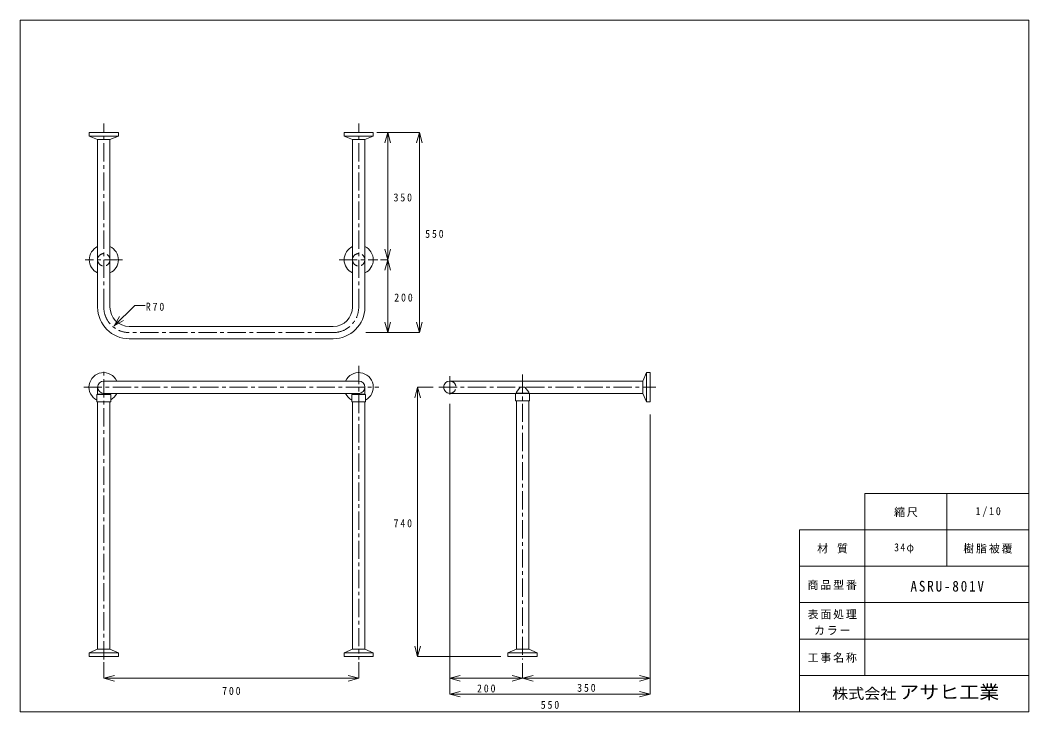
# Model space of a CAD drawing. Units: millimetres, scale not verified. Extents: x -1392 to 1378, y -898 to 1002.
import ezdxf
from ezdxf.enums import TextEntityAlignment as Align

# ---------------------------------------------------------------- set-up
doc = ezdxf.new("R2010")
doc.units = ezdxf.units.MM
doc.header["$LTSCALE"] = 10
doc.linetypes.add('CHAIN1', pattern=[8, 5, -1, 1, -1])
doc.linetypes.add('DASHED2', pattern=[3, 2, -1])
doc.layers.add('0-9_外形線1000', color=7, linetype='Continuous', lineweight=9)
doc.styles.add('ＭＳ ゴシック', font='')
doc.styles.get('ＭＳ ゴシック').set_extended_font_data('MS Gothic')

msp = doc.modelspace()

# ---------------------------------------------------------------- linework, layer by layer
at = {"layer": '0-9_外形線1000', "color": 5, "linetype": 'CHAIN1', "lineweight": 18}
for p, q in [((-1162.6, 213.81), (-1162.6, 718.48)), ((-462.6, 213.81), (-462.6, 718.48)), ((-1111.11, 343.81), (-1213.69, 343.81)), ((-516.7, 343.81), (-409.92, 343.81)), ((-532.6, 143.81), (-1092.6, 143.81)), ((-1162.6, -754.11), (-1162.6, 44.97)), ((-462.6, 52.08), (-462.6, -754.11)), ((-12.6, 28.25), (-12.6, -754.11)), ((-212.6, 23.81), (-212.6, -36.19)), ((-1217.86, -6.19), (-407.1, -6.19)), ((-242.6, -6.19), (353.29, -6.19))]:
    msp.add_line(p, q, dxfattribs=at)
at = {"layer": '0-9_外形線1000'}
for p, q in [((-1122.6, 693.81), (-1122.6, 683.81)), ((-422.6, 693.81), (-422.6, 683.81)), ((-1179.6, 213.81), (-1179.6, 673.81)), ((-1145.6, 213.81), (-1145.6, 673.81)), ((-479.6, 213.81), (-479.6, 673.81)), ((-445.6, 213.81), (-445.6, 673.81)), ((-532.6, 160.81), (-1092.6, 160.81)), ((-532.6, 126.81), (-1092.6, 126.81)), ((-1162.6, 10.81), (-462.6, 10.81)), ((-212.6, 10.81), (317.4, 10.81)), ((-1181.6, -26.94), (-1181.6, -45.69)), ((-1181.53, -26.69), (-1143.67, -26.69)), ((-1179.8, -25.34), (-1181.4, -26.54)), ((-1145.52, -25.31), (-1179.75, -25.31)), ((-1179.6, -24.94), (-1179.6, -6.19)), ((-1179.6, -24.94), (-1179.6, -23.36)), ((-1162.6, -23.19), (-462.6, -23.19)), ((-1145.6, -23.19), (-1145.6, -25.04)), ((-1145.6, -23.19), (-1145.6, -25.04)), ((-1145.38, -25.45), (-1143.81, -26.54)), ((-1143.6, -26.95), (-1143.6, -45.69)), ((-481.6, -26.94), (-481.6, -45.69)), ((-481.53, -26.69), (-443.67, -26.69)), ((-479.8, -25.34), (-481.4, -26.54)), ((-445.52, -25.31), (-479.75, -25.31)), ((-479.6, -23.19), (-479.6, -24.94)), ((-479.6, -24.94), (-479.6, -23.36)), ((-445.6, -6.19), (-445.6, -25.04)), ((-445.6, -23.19), (-445.6, -25.04)), ((-445.6, -23.19), (-445.6, -25.04)), ((-445.6, -25.04), (-445.6, -23.36)), ((-445.38, -25.45), (-443.81, -26.54)), ((-443.6, -26.95), (-443.6, -45.69)), ((-212.6, -23.19), (-30.93, -23.19)), ((-31.6, -23.94), (-31.6, -42.69)), ((-31.53, -23.69), (6.33, -23.69)), ((-29.8, -22.34), (-31.4, -23.54)), ((4.48, -22.31), (-29.75, -22.31)), ((-29.6, -21.94), (-29.6, -20.36)), ((-18.75, -6.38), (-29.49, -20.05)), ((-18.35, -6.19), (-6.84, -6.19)), ((-6.45, -6.38), (4.3, -20.05)), ((4.4, -22.04), (4.4, -20.36)), ((4.62, -22.45), (6.19, -23.54)), ((5.68, -23.19), (317.4, -23.19)), ((6.4, -23.95), (6.4, -42.69)), ((-1180.6, -46.69), (-1144.6, -46.69)), ((-1179.6, -726.19), (-1179.6, -46.69)), ((-1145.6, -726.19), (-1145.6, -46.69)), ((-480.6, -46.69), (-444.6, -46.69)), ((-479.6, -46.69), (-479.6, -726.19)), ((-445.6, -46.69), (-445.6, -726.19)), ((-30.6, -43.69), (5.4, -43.69)), ((-29.6, -43.69), (-29.6, -726.19)), ((4.4, -43.69), (4.4, -726.19)), ((337.4, -46.19), (327.4, -46.19)), ((927.72, -297.97), (927.72, -797.97)), ((927.72, -297.97), (1377.72, -297.97)), ((1152.72, -297.97), (1152.72, -497.97)), ((747.72, -497.97), (1377.72, -497.97)), ((747.72, -597.97), (1377.72, -597.97)), ((747.72, -697.97), (1377.72, -697.97)), ((-1202.6, -746.19), (-1202.6, -736.19)), ((-502.6, -746.19), (-502.6, -736.19)), ((-52.6, -746.19), (-52.6, -736.19)), ((747.72, -797.97), (1377.72, -797.97))]:
    msp.add_line(p, q, dxfattribs=at)
at = {"layer": '0-9_外形線1000', "color": 3}
for p, q in [((-382.68, 693.81), (-390.45, 664.83)), ((-382.68, 343.81), (-382.68, 693.81)), ((-382.68, 693.81), (-374.92, 664.83)), ((-295.86, 693.81), (-303.62, 664.83)), ((-295.86, 143.81), (-295.86, 693.81)), ((-295.86, 693.81), (-288.09, 664.83)), ((-382.68, 343.81), (-390.45, 372.79)), ((-382.68, 343.81), (-374.92, 372.79)), ((-382.68, 343.81), (-402.6, 343.81)), ((-382.68, 343.81), (-390.45, 314.83)), ((-382.68, 143.81), (-382.68, 343.81)), ((-382.68, 343.81), (-374.92, 314.83)), ((-1077.68, 218.61), (-1134.05, 162.24)), ((-1077.68, 218.61), (-1048.87, 218.61)), ((-1134.05, 162.24), (-1119.05, 188.22)), ((-1134.05, 162.24), (-1108.07, 177.24)), ((-382.68, 143.81), (-390.45, 172.79)), ((-382.68, 143.81), (-374.92, 172.79)), ((-295.86, 143.81), (-303.62, 172.79)), ((-295.86, 143.81), (-288.09, 172.79)), ((-382.68, 143.81), (-442.6, 143.81)), ((-295.86, 143.81), (-382.68, 143.81)), ((-300.96, -6.19), (-308.73, -35.17)), ((-300.96, -746.19), (-300.96, -6.19)), ((-300.96, -6.19), (-293.2, -35.17)), ((-300.96, -6.19), (-258.51, -6.19)), ((-212.6, -805.61), (-212.6, -51.61)), ((-300.96, -746.19), (-308.73, -717.21)), ((-300.96, -746.19), (-293.2, -717.21)), ((-300.96, -746.19), (-72.6, -746.19)), ((-1162.6, -805.61), (-1162.6, -761.76)), ((-462.6, -805.61), (-462.6, -761.76)), ((-12.6, -805.61), (-12.6, -764.67)), ((-1162.6, -805.61), (-1133.62, -797.85)), ((-462.6, -805.61), (-491.57, -797.85)), ((-212.6, -805.61), (-183.62, -797.85)), ((-12.6, -805.61), (-41.57, -797.85)), ((-12.6, -805.61), (16.38, -797.85)), ((337.4, -805.61), (308.43, -797.85)), ((-1162.6, -805.61), (-462.6, -805.61)), ((-1162.6, -805.61), (-1133.62, -813.38)), ((-462.6, -805.61), (-491.57, -813.38)), ((-212.6, -805.61), (-12.6, -805.61)), ((-212.6, -805.61), (-183.62, -813.38)), ((-212.6, -849.44), (-212.6, -805.61)), ((-12.6, -805.61), (-41.57, -813.38)), ((-12.6, -805.61), (337.4, -805.61)), ((-12.6, -805.61), (16.38, -813.38)), ((337.4, -805.61), (308.43, -813.38)), ((-212.6, -849.44), (-183.62, -841.67)), ((-212.6, -849.44), (337.4, -849.44)), ((-212.6, -849.44), (-183.62, -857.2)), ((337.4, -849.44), (308.43, -841.67)), ((337.4, -849.44), (308.43, -857.2))]:
    msp.add_line(p, q, dxfattribs=at)
at = {"layer": '0-9_外形線1000'}
for points in [[(-1392.28, -897.97), (-1392.28, 1002.03), (1377.72, 1002.03), (1377.72, -897.97)], [(-1202.6, 683.81), (-1122.6, 683.81), (-1145.6, 673.81), (-1179.6, 673.81)], [(-502.6, 683.81), (-422.6, 683.81), (-445.6, 673.81), (-479.6, 673.81)], [(327.4, 33.81), (327.4, -46.19), (317.4, -23.19), (317.4, 10.81)], [(-1122.6, -736.19), (-1202.6, -736.19), (-1179.6, -726.19), (-1145.6, -726.19)], [(-422.6, -736.19), (-502.6, -736.19), (-479.6, -726.19), (-445.6, -726.19)], [(27.4, -736.19), (-52.6, -736.19), (-29.6, -726.19), (4.4, -726.19)]]:
    msp.add_lwpolyline(points, close=True, dxfattribs=at)
for points in [[(-1122.6, 693.81), (-1202.6, 693.81), (-1202.6, 683.81)], [(-422.6, 693.81), (-502.6, 693.81), (-502.6, 683.81)], [(337.4, -46.19), (337.4, 33.81), (327.4, 33.81)], [(747.72, -897.97), (747.72, -397.97), (1377.72, -397.97)], [(-1202.6, -746.19), (-1122.6, -746.19), (-1122.6, -736.19)], [(-502.6, -746.19), (-422.6, -746.19), (-422.6, -736.19)], [(-52.6, -746.19), (27.4, -746.19), (27.4, -736.19)]]:
    msp.add_lwpolyline(points, dxfattribs=at)
at = {"layer": '0-9_外形線1000', "color": 3}
for points in [[(-295.86, 693.81), (-382.68, 693.81), (-412.48, 693.81)], [(337.4, -849.44), (337.4, -805.61), (337.4, -80.76)]]:
    msp.add_lwpolyline(points, dxfattribs=at)
at = {"layer": '0-9_外形線1000', "color": 4, "linetype": 'DASHED2'}
for centre in [(-1162.6, 343.81), (-462.6, 343.81)]:
    msp.add_circle(centre, 17, dxfattribs=at)
at = {"layer": '0-9_外形線1000'}
for centre, radius, start, end in [((-1162.6, 343.81), 40, 115.15066, 244.84934), ((-1162.6, 343.81), 40, 295.15066, 64.84934), ((-462.6, 343.81), 40, 115.15066, 244.84934), ((-462.6, 343.81), 40, 295.15066, 64.84934), ((-1092.6, 213.81), 87, 180, 270), ((-1092.6, 213.81), 53, 180, 270), ((-532.6, 213.81), 87, 270, 0), ((-532.6, 213.81), 53, 270, 0), ((-1163.36, -6.19), 40, 25.15066, 242.88268), ((-462.6, -6.19), 40, 298.35935, 154.84934), ((-1162.6, -6.19), 17, 90, 270), ((-462.6, -6.19), 17, 270, 90), ((-212.6, -6.19), 17, 90, 270), ((-1181.1, -26.94), 0.5, 126.8699, 180), ((-1180.1, -24.94), 0.5, 306.8699, 0), ((-1145.1, -25.04), 0.5, 180, 235.28716), ((-1144.1, -26.95), 0.5, 0, 55.28716), ((-1163.36, -6.19), 40, 299.61609, 334.84934), ((-462.6, -6.19), 40, 205.15066, 241.64065), ((-481.1, -26.94), 0.5, 126.8699, 180), ((-480.1, -24.94), 0.5, 306.8699, 0), ((-445.1, -25.04), 0.5, 180, 235.28716), ((-444.1, -26.95), 0.5, 0, 55.28716), ((-31.1, -23.94), 0.5, 126.8699, 180), ((-30.1, -21.94), 0.5, 306.8699, 0), ((-29.1, -20.36), 0.5, 141.84277, 180), ((-18.35, -6.69), 0.5, 90, 141.84277), ((-6.84, -6.69), 0.5, 38.15723, 90), ((3.9, -20.36), 0.5, 0, 38.15723), ((4.9, -22.04), 0.5, 180, 235.28716), ((5.9, -23.95), 0.5, 0, 55.28716), ((-1180.6, -45.69), 1, 180, 270), ((-1144.6, -45.69), 1, 270, 0), ((-480.6, -45.69), 1, 180, 270), ((-444.6, -45.69), 1, 270, 0), ((-30.6, -42.69), 1, 180, 270), ((5.4, -42.69), 1, 270, 0)]:
    msp.add_arc(centre, radius, start, end, dxfattribs=at)
at = {"layer": '0-9_外形線1000', "color": 5, "linetype": 'CHAIN1', "lineweight": 18}
for centre, start, end in [((-1092.6, 213.81), 180, 270), ((-532.6, 213.81), 270, 0)]:
    msp.add_arc(centre, 70, start, end, dxfattribs=at)
at = {"layer": '0-9_外形線1000', "color": 4, "linetype": 'DASHED2'}
msp.add_arc((-212.6, -6.19), 17, 270, 90, dxfattribs=at)

# ---------------------------------------------------------------- texts
at = {"layer": '0-9_外形線1000', "color": 2, "style": 'ＭＳ ゴシック', "width": 1.1}
for s, height, p in [('株式会社', 29.33, (837.84, -871.32)), ('アサヒ工業', 36.66, (1021.56, -872.99))]:
    msp.add_text(s, height=height, dxfattribs=at).set_placement(p, align=Align.BOTTOM_LEFT)
at = {"layer": '0-9_外形線1000', "color": 2, "attachment_point": 7, "style": 'ＭＳ ゴシック'}
for s, insert, char_height in [('\\T1.38;\\W0.9;350', (-366.86, 503.81), 21.99), ('\\T1.38;\\W0.9;550', (-280.03, 403.81), 21.99), ('\\T1.38;\\W0.9;200', (-364.86, 228.81), 21.99), ('\\T1.38;\\W0.9;R70', (-1047.22, 203.54), 21.99), ('\\T1.17;縮尺', (1007.72, -362.97), 21.99), ('\\T1.38;\\W0.9;1/10', (1231.47, -362.97), 21.99), ('\\T1.38;\\W0.9;740', (-366.82, -391.19), 21.99), ('\\T1.21;材\\~質', (796.47, -462.97), 21.99), ('\\T1.27;\\W0.9;34φ', (1007.72, -462.97), 21.99), ('\\T1.17;樹脂被覆', (1197.72, -462.97), 21.99), ('\\T1.17;商品型番', (770.22, -562.97), 21.99), ('\\T1.28;\\W0.9;ASRU-801V', (1052.72, -567.97), 29.33), ('\\T1.17;表面処理', (770.22, -643.66), 21.99), ('\\T1.17;カラー', (787.72, -686.62), 21.99), ('\\T1.17;工事名称', (770.22, -762.97), 21.99), ('\\T1.38;\\W0.9;700', (-837.6, -851.72), 21.99), ('\\T1.38;\\W0.9;200', (-137.6, -844.93), 21.99), ('\\T1.38;\\W0.9;350', (137.4, -843.32), 21.99), ('\\T1.38;\\W0.9;550', (37.4, -889.93), 21.99)]:
    msp.add_mtext(s, dxfattribs=dict(at, insert=insert, char_height=char_height))

doc.saveas('drawing.dxf')
